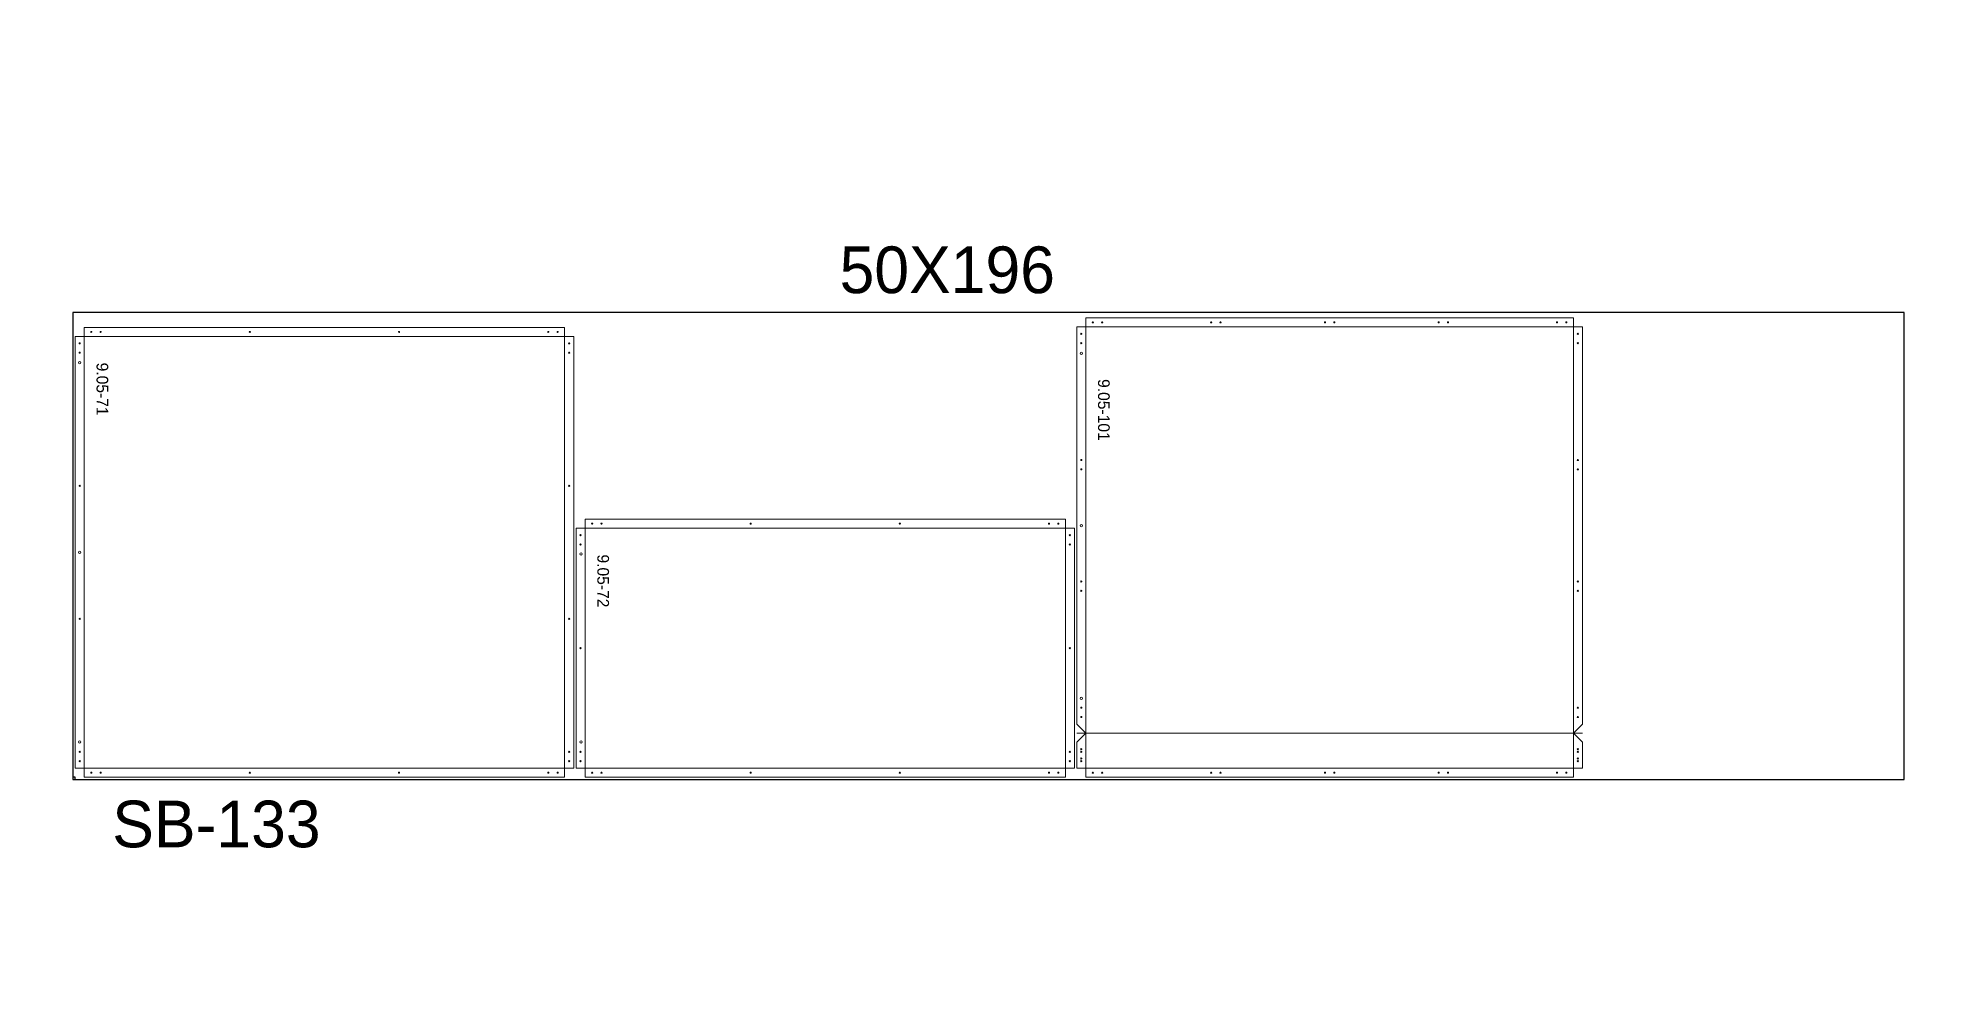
# Paper-space layout '16' of a CAD drawing. Header units: inches. Extents: x 1.7 to 15, y 2.1 to 8.7.
# The model-space entities are those that its viewports show. They can reach past a viewport. Long polylines and large blocks are cut down to what shows.
import ezdxf

# ---------------------------------------------------------------- set-up
doc = ezdxf.new("R2010")
doc.units = ezdxf.units.IN
doc.header["$MEASUREMENT"] = 0
for name, color, linetype, lineweight in [('ACM_Layer 1_Router Offset_Panel Cut', 1, 'Continuous', 9), ('ACM_Layer 3_Open Offset Countour_Route Lines', 4, 'Continuous', 9), ('ACM_Layer 4_Drill Centers_Rivet Holes', 3, 'Continuous', 9), ('ACM_Layer 5_Drill Centers_Weep Holes', 6, 'Continuous', 9)]:
    doc.layers.add(name, color=color, linetype=linetype, lineweight=lineweight)
doc.layers.add('ACM_Reference_Text', color=7, linetype='Continuous')
doc.layers.get('Defpoints').off()
doc.styles.add('ER_Basic_SS', font='', dxfattribs={"height": 1.25})
doc.styles.get('ER_Basic_SS').set_extended_font_data('ER_Basic_SS')

# ---------------------------------------------------------------- blocks, each defined once
blk = doc.blocks.new('*U147')
for p, q in [((-97.75, -34.23), (-98, -34.23)), ((-97.75, -34.48), (-97.75, -34.23))]:
    blk.add_line(p, q)
blk.add_lwpolyline([(-98, -34.48), (98, -34.48), (98, 15.52), (-98, 15.52)], close=True)
at = {"insert": (-15.94, 22.6), "char_height": 5, "attachment_point": 1}
blk.add_mtext_dynamic_manual_height_columns('50X196', width=43.9641, gutter_width=1, heights=[0], dxfattribs=at)
blk = doc.blocks.new('*U148')
at = {"color": 0, "linetype": 'ByBlock', "lineweight": -2, "transparency": 16777216}
blk.add_blockref('*U147', (4200, 0), dxfattribs=at)

msp = doc.modelspace()

# ---------------------------------------------------------------- linework, layer by layer
at = {"layer": 'ACM_Layer 1_Router Offset_Panel Cut'}
for points in [[(4639.71, 530.22), (4639.71, 533), (4640.67, 533.97), (4639.71, 534.94), (4639.71, 577.47), (4640.67, 577.47), (4640.67, 578.44), (4692.86, 578.44), (4692.86, 577.47), (4693.83, 577.47), (4693.83, 534.94), (4692.86, 533.97), (4693.83, 533), (4693.83, 530.22), (4692.86, 530.22), (4692.86, 529.25), (4640.67, 529.25), (4640.67, 530.22)], [(4584.89, 577.42), (4533.48, 577.42), (4533.48, 576.45), (4532.51, 576.45), (4532.51, 530.22), (4533.48, 530.22), (4533.48, 529.25), (4584.89, 529.25), (4584.89, 530.22), (4585.86, 530.22), (4585.86, 576.45), (4584.89, 576.45)], [(4638.49, 556.88), (4587.08, 556.88), (4587.08, 555.91), (4586.11, 555.91), (4586.11, 530.22), (4587.08, 530.22), (4587.08, 529.25), (4638.49, 529.25), (4638.49, 530.22), (4639.46, 530.22), (4639.46, 555.91), (4638.49, 555.91)]]:
    msp.add_lwpolyline(points, close=True, dxfattribs=at)
at = {"layer": 'ACM_Layer 3_Open Offset Countour_Route Lines'}
for p, q in [((4640.67, 529.25), (4640.67, 578.44)), ((4692.86, 529.25), (4692.86, 578.44)), ((4585.86, 576.45), (4532.51, 576.45)), ((4533.48, 577.42), (4533.48, 529.25)), ((4584.89, 577.42), (4584.89, 529.25)), ((4639.71, 577.47), (4693.83, 577.47)), ((4639.46, 555.91), (4586.11, 555.91)), ((4587.08, 556.88), (4587.08, 529.25)), ((4638.49, 556.88), (4638.49, 529.25)), ((4639.71, 533.97), (4693.83, 533.97)), ((4585.86, 530.22), (4532.51, 530.22)), ((4639.46, 530.22), (4586.11, 530.22)), ((4639.71, 530.22), (4693.83, 530.22))]:
    msp.add_line(p, q, dxfattribs=at)
at = {"layer": 'ACM_Layer 4_Drill Centers_Rivet Holes'}
for centre in [(4641.42, 577.95), (4642.42, 577.95), (4654.09, 577.95), (4655.09, 577.95), (4666.27, 577.95), (4667.27, 577.95), (4678.44, 577.95), (4679.44, 577.95), (4691.11, 577.95), (4692.11, 577.95), (4534.23, 576.93), (4535.23, 576.93), (4551.2, 576.93), (4567.17, 576.93), (4583.14, 576.93), (4584.14, 576.93), (4640.19, 576.72), (4693.34, 576.72), (4532.99, 575.7), (4532.99, 574.7), (4585.37, 575.7), (4585.37, 574.7), (4640.19, 575.72), (4693.34, 575.72), (4640.19, 563.21), (4640.19, 562.21), (4693.34, 563.21), (4693.34, 562.21), (4532.99, 560.45), (4585.37, 560.45), (4587.83, 556.4), (4588.83, 556.4), (4604.8, 556.4), (4620.77, 556.4), (4636.74, 556.4), (4637.74, 556.4), (4586.59, 555.16), (4586.59, 554.16), (4638.97, 555.16), (4638.97, 554.16), (4640.19, 550.2), (4693.34, 550.2), (4640.19, 549.2), (4693.34, 549.2), (4532.99, 546.21), (4585.37, 546.21), (4586.59, 543.07), (4638.97, 543.07), (4640.19, 536.69), (4640.19, 535.69), (4693.34, 536.69), (4693.34, 535.69), (4532.99, 531.97), (4585.37, 531.97), (4586.59, 531.97), (4638.97, 531.97), (4640.19, 532.25), (4640.19, 531.97), (4640.19, 531.25), (4693.34, 532.25), (4693.34, 531.97), (4693.34, 531.25), (4532.99, 530.97), (4534.23, 529.73), (4535.23, 529.73), (4551.2, 529.73), (4567.17, 529.73), (4583.14, 529.73), (4584.14, 529.73), (4585.37, 530.97), (4586.59, 530.97), (4587.83, 529.73), (4588.83, 529.73), (4604.8, 529.73), (4620.77, 529.73), (4636.74, 529.73), (4637.74, 529.73), (4638.97, 530.97), (4640.19, 530.97), (4641.42, 529.73), (4642.42, 529.73), (4654.09, 529.73), (4655.09, 529.73), (4666.27, 529.73), (4667.27, 529.73), (4678.44, 529.73), (4679.44, 529.73), (4691.11, 529.73), (4692.11, 529.73), (4693.34, 530.97)]:
    msp.add_circle(centre, 0.0625, dxfattribs=at)
at = {"layer": 'ACM_Layer 5_Drill Centers_Weep Holes'}
for centre in [(4640.19, 574.65), (4532.99, 573.63), (4640.19, 556.17), (4532.99, 553.33), (4586.65, 553.16), (4640.19, 537.69), (4532.99, 533.03), (4586.65, 533.03)]:
    msp.add_circle(centre, 0.125, dxfattribs=at)

# ---------------------------------------------------------------- block references
msp.add_blockref('*U148', (430.26, 563.48))

# ---------------------------------------------------------------- texts
at = {"insert": (4536.47, 526.74), "char_height": 5, "attachment_point": 1}
msp.add_mtext_dynamic_manual_height_columns('SB-133', width=43.9641, gutter_width=1, heights=[0], dxfattribs=at)
at = {"layer": 'ACM_Reference_Text', "style": 'ER_Basic_SS'}
for s, p in [('9.05-71', (4534.79, 573.64)), ('9.05-101', (4641.98, 571.88)), ('9.05-72', (4588.39, 553.1))]:
    msp.add_text(s, height=1.25, rotation=270, dxfattribs=at).set_placement(p)

psp = doc.layouts.new('16')

# ---------------------------------------------------------------- viewports
at = {"layer": 'Defpoints'}
psp.add_viewport(center=(8.333, 5.376), size=(13.333, 6.63808), view_center_point=(4630.254, 557.751), view_height=101.29762, dxfattribs=at)

doc.saveas('drawing.dxf')
